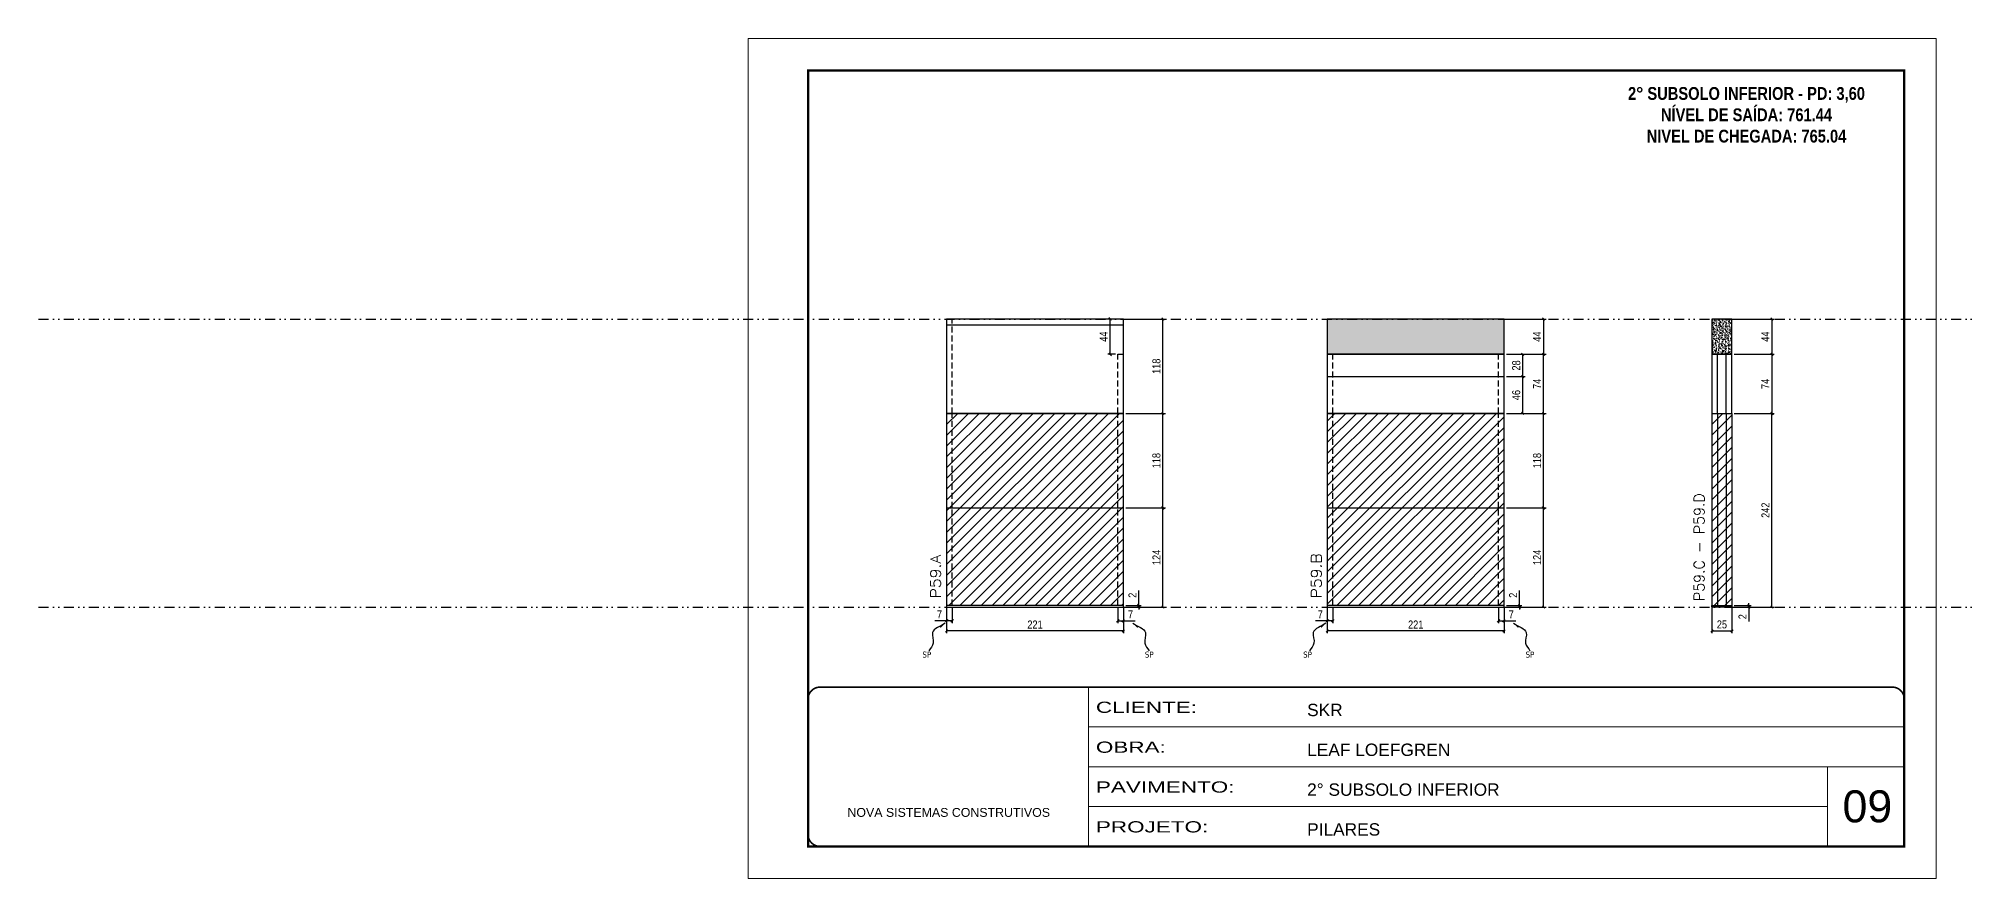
# Model space of a CAD drawing. Extents: x 13513 to 27878, y -21631 to 6985.
# Drawn here: x 13527 to 15939, y 3638 to 4688 of the extents above; entities that cross this region are included whole.
import ezdxf

# ---------------------------------------------------------------- set-up
doc = ezdxf.new("R2010")
doc.units = 0
for name, pattern in [('CONTINUO', [0]), ('DASHED', [0.75, 0.5, -0.25]), ('DIVIDE2', [0.625, 0.25, -0.125, 0, -0.125, 0, -0.125]), ('HIDDEN', [0.375, 0.25, -0.125])]:
    doc.linetypes.add(name, pattern=pattern)
for name, color, linetype, lineweight in [('CARIMBO', 255, 'Continuous', 9), ('Folhas', 255, 'Continuous', 9), ('Hachura', 251, 'Continuous', 9), ('SARRAFO DE PRESSAO', 251, 'DASHED', 9), ('Texto Seção', 7, 'Continuous', 15)]:
    doc.layers.add(name, color=color, linetype=linetype, lineweight=lineweight)
for name, color, linetype in [('COTA', 241, 'Continuous'), ('NOMENCLATURA', 7, 'Continuous'), ('Nível', 160, 'Continuous'), ('Painéis', 200, 'Continuous'), ('SARR_2.2x7', 40, 'Continuous'), ('Sarrafo de Pressão', 42, 'HIDDEN'), ('texto', 7, 'Continuous')]:
    doc.layers.add(name, color=color, linetype=linetype)
doc.styles.add('ARIAL', font='arial.ttf')
doc.styles.add('COTA TECNICA', font='techl___.ttf', dxfattribs={"height": 10})
doc.styles.add('COTA TECNICA-50', font='techl___.ttf', dxfattribs={"height": 10})
doc.styles.add('REGUA-120', font='ROMANS.shx', dxfattribs={"height": 15})
doc.styles.add('ROMANC', font='techb___.ttf', dxfattribs={"height": 2.5})
doc.styles.get("Standard").update_dxf_attribs({"font": 'arial.ttf'})
doc.styles.add('Tecnologia', font='')
doc.styles.get('Tecnologia').set_extended_font_data('Forgotten Futurist')
doc.dimstyles.new('COTA PAINEL-50', dxfattribs={"dimtxt": 10, "dimasz": 3, "dimexe": 3, "dimexo": 3, "dimgap": 3, "dimtad": 1, "dimdec": 1, "dimzin": 12, "dimdsep": 46, "dimtxsty": 'COTA TECNICA-50', "dimblk1": 'OBLIQUE', "dimblk2": 'OBLIQUE', "dimsah": 1, "dimcen": 0.9, "dimclrd": 4, "dimclre": 4, "dimclrt": 240, "dimadec": 1, "dimazin": 3, "dimtfac": 1, "dimtdec": 1, "dimtmove": 0, "dimatfit": 3, "dimfxl": 1, "dimtolj": 1, "dimtzin": 12, "dimarcsym": 0})
doc.dimstyles.new('PAINEL', dxfattribs={"dimtxt": 10, "dimasz": 3, "dimexe": 3, "dimexo": 3, "dimgap": 3, "dimtad": 1, "dimdec": 1, "dimzin": 12, "dimdsep": 46, "dimtxsty": 'COTA TECNICA', "dimblk1": 'OBLIQUE', "dimblk2": 'OBLIQUE', "dimsah": 1, "dimcen": 0.9, "dimclrd": 4, "dimclre": 4, "dimclrt": 240, "dimadec": 1, "dimazin": 3, "dimtfac": 1, "dimtdec": 1, "dimtmove": 0, "dimatfit": 3, "dimfxl": 1, "dimtolj": 1, "dimtzin": 12, "dimarcsym": 0})
doc.dimstyles.get("Standard").update_dxf_attribs({"dimtxt": 0.18, "dimasz": 0.18, "dimexe": 0.18, "dimexo": 0.0625, "dimgap": 0.09, "dimtad": 0, "dimtih": 1, "dimtoh": 1, "dimdec": 4, "dimzin": 0, "dimdsep": 46, "dimtxsty": 'Standard', "dimcen": 0.09, "dimadec": 0, "dimazin": 0, "dimtfac": 1, "dimtdec": 4, "dimtofl": 0, "dimtmove": 0, "dimatfit": 3, "dimfxl": 1, "dimtolj": 1, "dimtzin": 0, "dimarcsym": 0})

# ---------------------------------------------------------------- blocks, each defined once
blk = doc.blocks.new('9999999999')
at = {"color": 30, "linetype": 'CONTINUO'}
for p, q in [((98564.6, 34230.2), (98564.6, 34429.4)), ((98564.6, 34379.6), (99584, 34379.6)), ((98564.6, 34329.8), (99488, 34329.8)), ((99584, 34329.8), (99488, 34329.8)), ((99488, 34329.8), (99488, 34230.2)), ((98564.6, 34280), (99488, 34280))]:
    blk.add_line(p, q, dxfattribs=at)
at = {"color": 30, "linetype": 'CONTINUO', "const_width": 2}
blk.add_lwpolyline([(99584, 34230.2), (99584, 34414.4, 0.414214), (99569, 34429.4), (98229, 34429.4, 0.414214), (98214, 34414.4), (98214, 34245.2, 0.414214), (98229, 34230.2), (99584, 34230.2)], format="xyb", dxfattribs=at)
at = {"layer": 'Folhas'}
blk.add_lwpolyline([(98139, 34190.2), (99624, 34190.2), (99624, 35240.2), (98139, 35240.2)], close=True, dxfattribs=at)
at = {"layer": 'Folhas', "color": 30, "const_width": 3}
blk.add_lwpolyline([(98214, 34230.2), (99584, 34230.2), (99584, 35200.2), (98214, 35200.2)], close=True, dxfattribs=at)
at = {"color": 7, "linetype": 'Continuous', "ltscale": 5, "style": 'ARIAL'}
for s, height, p in [('SKR', 15.48, (98837.7, 34393.1)), ('LEAF LOEFGREN', 15.483, (98837.7, 34343.3)), ('2° SUBSOLO INFERIOR', 15.483, (98837.7, 34293.5)), ('NOVA SISTEMAS CONSTRUTIVOS', 11.059, (98263.2, 34267.2)), ('PILARES', 15.48, (98837.7, 34243.7))]:
    blk.add_text(s, height=height, dxfattribs=at).set_placement(p)
at = {"layer": 'Folhas', "color": 7, "style": 'Tecnologia', "width": 1.5}
for s, p in [('CLIENTE:', (98573.7, 34397.2)), ('OBRA:', (98573.7, 34347.3)), ('PAVIMENTO:', (98573.7, 34297.5)), ('PROJETO:', (98573.7, 34247.7))]:
    blk.add_text(s, height=14, dxfattribs=at).set_placement(p)
blk = doc.blocks.new('_Oblique')
at = {"color": 0, "linetype": 'ByBlock', "lineweight": -2}
blk.add_line((-0.5, -0.5), (0.5, 0.5), dxfattribs=at)
blk = doc.blocks.new('*D1080')
at = {"layer": 'COTA', "color": 4, "lineweight": -2, "transparency": 16777216}
for p, q in [((14661.6, 3975.9), (14661.6, 3944)), ((14882.6, 3975.9), (14882.6, 3944)), ((14882.6, 3947), (14661.6, 3947))]:
    blk.add_line(p, q, dxfattribs=at)
at = {"layer": 'Defpoints', "color": 0, "transparency": 16777216}
for p in [(14661.6, 3978.9), (14882.6, 3978.9), (14661.6, 3947)]:
    blk.add_point(p, dxfattribs=at)
at = {"layer": 'COTA', "color": 4, "lineweight": -2, "transparency": 16777216, "xscale": 3, "yscale": 3, "zscale": 3, "rotation": 180}
blk.add_blockref('_Oblique', (14661.6, 3947), dxfattribs=at)
at = {"layer": 'COTA', "color": 4, "lineweight": -2, "transparency": 16777216, "xscale": 3, "yscale": 3, "zscale": 3}
blk.add_blockref('_Oblique', (14882.6, 3947), dxfattribs=at)
at = {"layer": 'COTA', "color": 240, "transparency": 16777216, "insert": (14772.1, 3955), "char_height": 10, "attachment_point": 5, "style": 'COTA TECNICA'}
blk.add_mtext('\\A1;221', dxfattribs=at)
blk = doc.blocks.new('*D1081')
at = {"layer": 'COTA', "color": 4, "lineweight": -2, "transparency": 16777216}
for p, q in [((14875.6, 3975.9), (14875.6, 3956.6)), ((14875.6, 3959.6), (14882.6, 3959.6)), ((14882.6, 3973.9), (14882.6, 3956.6)), ((14882.6, 3959.6), (14897.3, 3959.6))]:
    blk.add_line(p, q, dxfattribs=at)
at = {"layer": 'Defpoints', "color": 0, "transparency": 16777216}
for p in [(14875.6, 3978.9), (14882.6, 3976.9), (14882.6, 3959.6)]:
    blk.add_point(p, dxfattribs=at)
at = {"layer": 'COTA', "color": 4, "lineweight": -2, "transparency": 16777216, "xscale": 3, "yscale": 3, "zscale": 3, "rotation": 180}
blk.add_blockref('_Oblique', (14875.6, 3959.6), dxfattribs=at)
at = {"layer": 'COTA', "color": 4, "lineweight": -2, "transparency": 16777216, "xscale": 3, "yscale": 3, "zscale": 3}
blk.add_blockref('_Oblique', (14882.6, 3959.6), dxfattribs=at)
at = {"layer": 'COTA', "color": 240, "transparency": 16777216, "insert": (14891.5, 3967.7), "char_height": 10, "attachment_point": 5, "style": 'COTA TECNICA-50'}
blk.add_mtext('\\A1;7', dxfattribs=at)
blk = doc.blocks.new('*D1082')
at = {"layer": 'COTA', "color": 4, "lineweight": -2, "transparency": 16777216}
for p, q in [((14661.6, 3959.6), (14646.9, 3959.6)), ((14661.6, 3973.9), (14661.6, 3956.6)), ((14668.6, 3959.6), (14661.6, 3959.6)), ((14668.6, 3975.9), (14668.6, 3956.6))]:
    blk.add_line(p, q, dxfattribs=at)
at = {"layer": 'Defpoints', "color": 0, "transparency": 16777216}
for p in [(14661.6, 3976.9), (14661.6, 3959.6), (14668.6, 3978.9)]:
    blk.add_point(p, dxfattribs=at)
at = {"layer": 'COTA', "color": 4, "lineweight": -2, "transparency": 16777216, "xscale": 3, "yscale": 3, "zscale": 3, "rotation": 180}
blk.add_blockref('_Oblique', (14661.6, 3959.6), dxfattribs=at)
at = {"layer": 'COTA', "color": 4, "lineweight": -2, "transparency": 16777216, "xscale": 3, "yscale": 3, "zscale": 3}
blk.add_blockref('_Oblique', (14668.6, 3959.6), dxfattribs=at)
at = {"layer": 'COTA', "color": 240, "transparency": 16777216, "insert": (14652.7, 3967.7), "char_height": 10, "attachment_point": 5, "style": 'COTA TECNICA-50'}
blk.add_mtext('\\A1;7', dxfattribs=at)
blk = doc.blocks.new('*D1083')
at = {"layer": 'COTA', "color": 4, "lineweight": -2, "transparency": 16777216}
for p, q in [((14901.9, 3978.9), (14901.9, 3997.7)), ((14885.6, 3978.9), (14904.9, 3978.9)), ((14885.6, 3976.9), (14904.9, 3976.9)), ((14901.9, 3976.9), (14901.9, 3978.9)), ((14901.9, 3976.9), (14901.9, 3973.9))]:
    blk.add_line(p, q, dxfattribs=at)
at = {"layer": 'Defpoints', "color": 0, "transparency": 16777216}
for p in [(14882.6, 3978.9), (14882.6, 3976.9), (14901.9, 3976.9)]:
    blk.add_point(p, dxfattribs=at)
at = {"layer": 'COTA', "color": 4, "lineweight": -2, "transparency": 16777216, "xscale": 3, "yscale": 3, "zscale": 3}
for p, rotation in [((14901.9, 3978.9), 270), ((14901.9, 3976.9), 90)]:
    blk.add_blockref('_Oblique', p, dxfattribs=dict(at, rotation=rotation))
at = {"layer": 'COTA', "color": 240, "transparency": 16777216, "insert": (14893.9, 3991.6), "char_height": 10, "attachment_point": 5, "rotation": 90, "style": 'COTA TECNICA-50'}
blk.add_mtext('\\A1;2', dxfattribs=at)
blk = doc.blocks.new('*D1084')
at = {"layer": 'COTA', "color": 4, "lineweight": -2, "transparency": 16777216}
for p, q in [((14885.6, 4218.9), (14935, 4218.9)), ((14932, 4100.9), (14932, 4218.9)), ((14885.6, 4100.9), (14935, 4100.9))]:
    blk.add_line(p, q, dxfattribs=at)
at = {"layer": 'Defpoints', "color": 0, "transparency": 16777216}
for p in [(14882.6, 4218.9), (14932, 4218.9), (14882.6, 4100.9)]:
    blk.add_point(p, dxfattribs=at)
at = {"layer": 'COTA', "color": 4, "lineweight": -2, "transparency": 16777216, "xscale": 3, "yscale": 3, "zscale": 3}
for p, rotation in [((14932, 4218.9), 90), ((14932, 4100.9), 270)]:
    blk.add_blockref('_Oblique', p, dxfattribs=dict(at, rotation=rotation))
at = {"layer": 'COTA', "color": 240, "transparency": 16777216, "insert": (14923.9, 4159.9), "char_height": 10, "attachment_point": 5, "rotation": 90, "style": 'COTA TECNICA-50'}
blk.add_mtext('\\A1;118', dxfattribs=at)
blk = doc.blocks.new('*D1090')
at = {"layer": 'COTA', "color": 4, "linetype": 'ByBlock', "lineweight": -2, "transparency": 16777216}
for p, q in [((14885.6, 4100.9), (14935, 4100.9)), ((14932, 3976.9), (14932, 4100.9)), ((14885.6, 3976.9), (14935, 3976.9))]:
    blk.add_line(p, q, dxfattribs=at)
at = {"layer": 'Defpoints', "color": 0, "linetype": 'ByBlock', "transparency": 16777216}
for p in [(14882.6, 4100.9), (14932, 4100.9), (14882.6, 3976.9)]:
    blk.add_point(p, dxfattribs=at)
at = {"layer": 'COTA', "color": 4, "linetype": 'ByBlock', "lineweight": -2, "transparency": 16777216, "xscale": 3, "yscale": 3, "zscale": 3}
for p, rotation in [((14932, 4100.9), 90), ((14932, 3976.9), 270)]:
    blk.add_blockref('_Oblique', p, dxfattribs=dict(at, rotation=rotation))
at = {"layer": 'COTA', "color": 240, "linetype": 'ByBlock', "transparency": 16777216, "insert": (14923.9, 4038.9), "char_height": 10, "attachment_point": 5, "rotation": 90, "style": 'COTA TECNICA'}
blk.add_mtext('\\A1;124', dxfattribs=at)
blk = doc.blocks.new('*D1091')
at = {"layer": 'COTA', "color": 4, "linetype": 'ByBlock', "lineweight": -2, "transparency": 16777216}
for p, q in [((14885.6, 4100.9), (14935, 4100.9)), ((14932, 3976.9), (14932, 4100.9)), ((14885.6, 3976.9), (14935, 3976.9))]:
    blk.add_line(p, q, dxfattribs=at)
at = {"layer": 'Defpoints', "color": 0, "linetype": 'ByBlock', "transparency": 16777216}
for p in [(14882.6, 4100.9), (14932, 4100.9), (14882.6, 3976.9)]:
    blk.add_point(p, dxfattribs=at)
at = {"layer": 'COTA', "color": 4, "linetype": 'ByBlock', "lineweight": -2, "transparency": 16777216, "xscale": 3, "yscale": 3, "zscale": 3}
for p, rotation in [((14932, 4100.9), 90), ((14932, 3976.9), 270)]:
    blk.add_blockref('_Oblique', p, dxfattribs=dict(at, rotation=rotation))
at = {"layer": 'COTA', "color": 240, "linetype": 'ByBlock', "transparency": 16777216, "insert": (14923.9, 4038.9), "char_height": 10, "attachment_point": 5, "rotation": 90, "style": 'COTA TECNICA'}
blk.add_mtext('\\A1;124', dxfattribs=at)
blk = doc.blocks.new('*D1085')
at = {"layer": 'COTA', "color": 4, "lineweight": -2, "transparency": 16777216}
for p, q in [((15618.1, 3975.9), (15618.1, 3944)), ((15643.1, 3975.9), (15643.1, 3944)), ((15618.1, 3947), (15643.1, 3947))]:
    blk.add_line(p, q, dxfattribs=at)
at = {"layer": 'Defpoints', "color": 0, "transparency": 16777216}
for p in [(15618.1, 3978.9), (15643.1, 3978.9), (15643.1, 3947)]:
    blk.add_point(p, dxfattribs=at)
at = {"layer": 'COTA', "color": 4, "lineweight": -2, "transparency": 16777216, "xscale": 3, "yscale": 3, "zscale": 3, "rotation": 180}
blk.add_blockref('_Oblique', (15618.1, 3947), dxfattribs=at)
at = {"layer": 'COTA', "color": 4, "lineweight": -2, "transparency": 16777216, "xscale": 3, "yscale": 3, "zscale": 3}
blk.add_blockref('_Oblique', (15643.1, 3947), dxfattribs=at)
at = {"layer": 'COTA', "color": 240, "transparency": 16777216, "insert": (15630.6, 3955.1), "char_height": 10, "attachment_point": 5, "style": 'COTA TECNICA'}
blk.add_mtext('\\A1;25', dxfattribs=at)
blk = doc.blocks.new('*D1086')
at = {"layer": 'COTA', "color": 4, "lineweight": -2, "transparency": 16777216}
for p, q in [((15664.3, 3978.9), (15664.3, 3981.9)), ((15646.1, 3978.9), (15667.3, 3978.9)), ((15646.1, 3976.9), (15667.3, 3976.9)), ((15664.3, 3978.9), (15664.3, 3976.9)), ((15664.3, 3976.9), (15664.3, 3958.7))]:
    blk.add_line(p, q, dxfattribs=at)
at = {"layer": 'Defpoints', "color": 0, "transparency": 16777216}
for p in [(15643.1, 3978.9), (15643.1, 3976.9), (15664.3, 3978.9)]:
    blk.add_point(p, dxfattribs=at)
at = {"layer": 'COTA', "color": 4, "lineweight": -2, "transparency": 16777216, "xscale": 3, "yscale": 3, "zscale": 3}
for p, rotation in [((15664.3, 3978.9), 270), ((15664.3, 3976.9), 90)]:
    blk.add_blockref('_Oblique', p, dxfattribs=dict(at, rotation=rotation))
at = {"layer": 'COTA', "color": 240, "transparency": 16777216, "insert": (15656.3, 3964.8), "char_height": 10, "attachment_point": 5, "rotation": 90, "style": 'COTA TECNICA-50'}
blk.add_mtext('\\A1;2', dxfattribs=at)
blk = doc.blocks.new('*D1092')
at = {"layer": 'COTA', "color": 4, "linetype": 'ByBlock', "lineweight": -2, "transparency": 16777216}
for p, q in [((15646.1, 4292.9), (15696.1, 4292.9)), ((15693.1, 4292.9), (15693.1, 4218.8)), ((15646.1, 4218.8), (15696.1, 4218.8))]:
    blk.add_line(p, q, dxfattribs=at)
at = {"layer": 'Defpoints', "color": 0, "linetype": 'ByBlock', "transparency": 16777216}
for p in [(15643.1, 4292.9), (15643.1, 4218.8), (15693.1, 4218.8)]:
    blk.add_point(p, dxfattribs=at)
at = {"layer": 'COTA', "color": 4, "linetype": 'ByBlock', "lineweight": -2, "transparency": 16777216, "xscale": 3, "yscale": 3, "zscale": 3}
for p, rotation in [((15693.1, 4292.9), 90), ((15693.1, 4218.8), 270)]:
    blk.add_blockref('_Oblique', p, dxfattribs=dict(at, rotation=rotation))
at = {"layer": 'COTA', "color": 240, "linetype": 'ByBlock', "transparency": 16777216, "insert": (15685, 4255.8), "char_height": 10, "attachment_point": 5, "rotation": 90, "style": 'COTA TECNICA'}
blk.add_mtext('\\A1;74', dxfattribs=at)
blk = doc.blocks.new('*D1087')
at = {"layer": 'COTA', "color": 4, "lineweight": -2, "transparency": 16777216}
for p, q in [((15646.1, 4218.9), (15696.1, 4218.9)), ((15693.1, 3976.9), (15693.1, 4218.9)), ((15646.1, 3976.9), (15696.1, 3976.9))]:
    blk.add_line(p, q, dxfattribs=at)
at = {"layer": 'Defpoints', "color": 0, "transparency": 16777216}
for p in [(15643.1, 4218.9), (15693.1, 4218.9), (15643.1, 3976.9)]:
    blk.add_point(p, dxfattribs=at)
at = {"layer": 'COTA', "color": 4, "lineweight": -2, "transparency": 16777216, "xscale": 3, "yscale": 3, "zscale": 3}
for p, rotation in [((15693.1, 4218.9), 90), ((15693.1, 3976.9), 270)]:
    blk.add_blockref('_Oblique', p, dxfattribs=dict(at, rotation=rotation))
at = {"layer": 'COTA', "color": 240, "transparency": 16777216, "insert": (15685, 4097.9), "char_height": 10, "attachment_point": 5, "rotation": 90, "style": 'COTA TECNICA-50'}
blk.add_mtext('\\A1;242', dxfattribs=at)
blk = doc.blocks.new('*D1075')
at = {"layer": 'COTA', "color": 4, "lineweight": -2, "transparency": 16777216}
for p, q in [((15137.4, 3975.9), (15137.4, 3944)), ((15358.4, 3975.9), (15358.4, 3944)), ((15358.4, 3947), (15137.4, 3947))]:
    blk.add_line(p, q, dxfattribs=at)
at = {"layer": 'Defpoints', "color": 0, "transparency": 16777216}
for p in [(15137.4, 3978.9), (15358.4, 3978.9), (15137.4, 3947)]:
    blk.add_point(p, dxfattribs=at)
at = {"layer": 'COTA', "color": 4, "lineweight": -2, "transparency": 16777216, "xscale": 3, "yscale": 3, "zscale": 3, "rotation": 180}
blk.add_blockref('_Oblique', (15137.4, 3947), dxfattribs=at)
at = {"layer": 'COTA', "color": 4, "lineweight": -2, "transparency": 16777216, "xscale": 3, "yscale": 3, "zscale": 3}
blk.add_blockref('_Oblique', (15358.4, 3947), dxfattribs=at)
at = {"layer": 'COTA', "color": 240, "transparency": 16777216, "insert": (15247.9, 3955), "char_height": 10, "attachment_point": 5, "style": 'COTA TECNICA'}
blk.add_mtext('\\A1;221', dxfattribs=at)
blk = doc.blocks.new('*D1076')
at = {"layer": 'COTA', "color": 4, "lineweight": -2, "transparency": 16777216}
for p, q in [((15351.4, 3975.9), (15351.4, 3956.6)), ((15351.4, 3959.6), (15358.4, 3959.6)), ((15358.4, 3973.9), (15358.4, 3956.6)), ((15358.4, 3959.6), (15373.2, 3959.6))]:
    blk.add_line(p, q, dxfattribs=at)
at = {"layer": 'Defpoints', "color": 0, "transparency": 16777216}
for p in [(15351.4, 3978.9), (15358.4, 3976.9), (15358.4, 3959.6)]:
    blk.add_point(p, dxfattribs=at)
at = {"layer": 'COTA', "color": 4, "lineweight": -2, "transparency": 16777216, "xscale": 3, "yscale": 3, "zscale": 3, "rotation": 180}
blk.add_blockref('_Oblique', (15351.4, 3959.6), dxfattribs=at)
at = {"layer": 'COTA', "color": 4, "lineweight": -2, "transparency": 16777216, "xscale": 3, "yscale": 3, "zscale": 3}
blk.add_blockref('_Oblique', (15358.4, 3959.6), dxfattribs=at)
at = {"layer": 'COTA', "color": 240, "transparency": 16777216, "insert": (15367.3, 3967.7), "char_height": 10, "attachment_point": 5, "style": 'COTA TECNICA-50'}
blk.add_mtext('\\A1;7', dxfattribs=at)
blk = doc.blocks.new('*D1077')
at = {"layer": 'COTA', "color": 4, "lineweight": -2, "transparency": 16777216}
for p, q in [((15137.4, 3959.6), (15122.7, 3959.6)), ((15137.4, 3973.9), (15137.4, 3956.6)), ((15144.4, 3959.6), (15137.4, 3959.6)), ((15144.4, 3975.9), (15144.4, 3956.6))]:
    blk.add_line(p, q, dxfattribs=at)
at = {"layer": 'Defpoints', "color": 0, "transparency": 16777216}
for p in [(15137.4, 3976.9), (15137.4, 3959.6), (15144.4, 3978.9)]:
    blk.add_point(p, dxfattribs=at)
at = {"layer": 'COTA', "color": 4, "lineweight": -2, "transparency": 16777216, "xscale": 3, "yscale": 3, "zscale": 3, "rotation": 180}
blk.add_blockref('_Oblique', (15137.4, 3959.6), dxfattribs=at)
at = {"layer": 'COTA', "color": 4, "lineweight": -2, "transparency": 16777216, "xscale": 3, "yscale": 3, "zscale": 3}
blk.add_blockref('_Oblique', (15144.4, 3959.6), dxfattribs=at)
at = {"layer": 'COTA', "color": 240, "transparency": 16777216, "insert": (15128.6, 3967.7), "char_height": 10, "attachment_point": 5, "style": 'COTA TECNICA-50'}
blk.add_mtext('\\A1;7', dxfattribs=at)
blk = doc.blocks.new('*D1078')
at = {"layer": 'COTA', "color": 4, "lineweight": -2, "transparency": 16777216}
for p, q in [((15377.7, 3978.9), (15377.7, 3997.7)), ((15361.4, 3978.9), (15380.7, 3978.9)), ((15361.4, 3976.9), (15380.7, 3976.9)), ((15377.7, 3976.9), (15377.7, 3978.9)), ((15377.7, 3976.9), (15377.7, 3973.9))]:
    blk.add_line(p, q, dxfattribs=at)
at = {"layer": 'Defpoints', "color": 0, "transparency": 16777216}
for p in [(15358.4, 3978.9), (15358.4, 3976.9), (15377.7, 3976.9)]:
    blk.add_point(p, dxfattribs=at)
at = {"layer": 'COTA', "color": 4, "lineweight": -2, "transparency": 16777216, "xscale": 3, "yscale": 3, "zscale": 3}
for p, rotation in [((15377.7, 3978.9), 270), ((15377.7, 3976.9), 90)]:
    blk.add_blockref('_Oblique', p, dxfattribs=dict(at, rotation=rotation))
at = {"layer": 'COTA', "color": 240, "transparency": 16777216, "insert": (15369.7, 3991.6), "char_height": 10, "attachment_point": 5, "rotation": 90, "style": 'COTA TECNICA-50'}
blk.add_mtext('\\A1;2', dxfattribs=at)
blk = doc.blocks.new('*D1079')
at = {"layer": 'COTA', "color": 4, "lineweight": -2, "transparency": 16777216}
for p, q in [((15361.4, 4218.9), (15410.8, 4218.9)), ((15407.8, 4100.9), (15407.8, 4218.9)), ((15361.4, 4100.9), (15410.8, 4100.9))]:
    blk.add_line(p, q, dxfattribs=at)
at = {"layer": 'Defpoints', "color": 0, "transparency": 16777216}
for p in [(15358.4, 4218.9), (15407.8, 4218.9), (15358.4, 4100.9)]:
    blk.add_point(p, dxfattribs=at)
at = {"layer": 'COTA', "color": 4, "lineweight": -2, "transparency": 16777216, "xscale": 3, "yscale": 3, "zscale": 3}
for p, rotation in [((15407.8, 4218.9), 90), ((15407.8, 4100.9), 270)]:
    blk.add_blockref('_Oblique', p, dxfattribs=dict(at, rotation=rotation))
at = {"layer": 'COTA', "color": 240, "transparency": 16777216, "insert": (15399.7, 4159.9), "char_height": 10, "attachment_point": 5, "rotation": 90, "style": 'COTA TECNICA-50'}
blk.add_mtext('\\A1;118', dxfattribs=at)
blk = doc.blocks.new('*D1088')
at = {"layer": 'COTA', "color": 4, "linetype": 'ByBlock', "lineweight": -2, "transparency": 16777216}
for p, q in [((15361.4, 4100.9), (15410.8, 4100.9)), ((15407.8, 3976.9), (15407.8, 4100.9)), ((15361.4, 3976.9), (15410.8, 3976.9))]:
    blk.add_line(p, q, dxfattribs=at)
at = {"layer": 'Defpoints', "color": 0, "linetype": 'ByBlock', "transparency": 16777216}
for p in [(15358.4, 4100.9), (15407.8, 4100.9), (15358.4, 3976.9)]:
    blk.add_point(p, dxfattribs=at)
at = {"layer": 'COTA', "color": 4, "linetype": 'ByBlock', "lineweight": -2, "transparency": 16777216, "xscale": 3, "yscale": 3, "zscale": 3}
for p, rotation in [((15407.8, 4100.9), 90), ((15407.8, 3976.9), 270)]:
    blk.add_blockref('_Oblique', p, dxfattribs=dict(at, rotation=rotation))
at = {"layer": 'COTA', "color": 240, "linetype": 'ByBlock', "transparency": 16777216, "insert": (15399.7, 4038.9), "char_height": 10, "attachment_point": 5, "rotation": 90, "style": 'COTA TECNICA'}
blk.add_mtext('\\A1;124', dxfattribs=at)
blk = doc.blocks.new('*D1089')
at = {"layer": 'COTA', "color": 4, "linetype": 'ByBlock', "lineweight": -2, "transparency": 16777216}
for p, q in [((15361.4, 4100.9), (15410.8, 4100.9)), ((15407.8, 3976.9), (15407.8, 4100.9)), ((15361.4, 3976.9), (15410.8, 3976.9))]:
    blk.add_line(p, q, dxfattribs=at)
at = {"layer": 'Defpoints', "color": 0, "linetype": 'ByBlock', "transparency": 16777216}
for p in [(15358.4, 4100.9), (15407.8, 4100.9), (15358.4, 3976.9)]:
    blk.add_point(p, dxfattribs=at)
at = {"layer": 'COTA', "color": 4, "linetype": 'ByBlock', "lineweight": -2, "transparency": 16777216, "xscale": 3, "yscale": 3, "zscale": 3}
for p, rotation in [((15407.8, 4100.9), 90), ((15407.8, 3976.9), 270)]:
    blk.add_blockref('_Oblique', p, dxfattribs=dict(at, rotation=rotation))
at = {"layer": 'COTA', "color": 240, "linetype": 'ByBlock', "transparency": 16777216, "insert": (15399.7, 4038.9), "char_height": 10, "attachment_point": 5, "rotation": 90, "style": 'COTA TECNICA'}
blk.add_mtext('\\A1;124', dxfattribs=at)
blk = doc.blocks.new('*D1093')
at = {"layer": 'COTA', "color": 4, "lineweight": -2, "transparency": 16777216}
for p, q in [((14885.6, 4336.9), (14935, 4336.9)), ((14932, 4218.9), (14932, 4336.9)), ((14885.6, 4218.9), (14935, 4218.9))]:
    blk.add_line(p, q, dxfattribs=at)
at = {"layer": 'Defpoints', "color": 0, "transparency": 16777216}
for p in [(14882.6, 4336.9), (14932, 4336.9), (14882.6, 4218.9)]:
    blk.add_point(p, dxfattribs=at)
at = {"layer": 'COTA', "color": 4, "lineweight": -2, "transparency": 16777216, "xscale": 3, "yscale": 3, "zscale": 3}
for p, rotation in [((14932, 4336.9), 90), ((14932, 4218.9), 270)]:
    blk.add_blockref('_Oblique', p, dxfattribs=dict(at, rotation=rotation))
at = {"layer": 'COTA', "color": 240, "transparency": 16777216, "insert": (14923.9, 4277.9), "char_height": 10, "attachment_point": 5, "rotation": 90, "style": 'COTA TECNICA'}
blk.add_mtext('\\A1;118', dxfattribs=at)
blk = doc.blocks.new('*D1094')
at = {"layer": 'COTA', "color": 4, "lineweight": -2, "transparency": 16777216}
for p, q in [((15361.4, 4292.9), (15410.8, 4292.9)), ((15407.8, 4218.9), (15407.8, 4292.9)), ((15361.4, 4218.9), (15410.8, 4218.9))]:
    blk.add_line(p, q, dxfattribs=at)
at = {"layer": 'Defpoints', "color": 0, "transparency": 16777216}
for p in [(15358.4, 4292.9), (15407.8, 4292.9), (15358.4, 4218.9)]:
    blk.add_point(p, dxfattribs=at)
at = {"layer": 'COTA', "color": 4, "lineweight": -2, "transparency": 16777216, "xscale": 3, "yscale": 3, "zscale": 3}
for p, rotation in [((15407.8, 4292.9), 90), ((15407.8, 4218.9), 270)]:
    blk.add_blockref('_Oblique', p, dxfattribs=dict(at, rotation=rotation))
at = {"layer": 'COTA', "color": 240, "transparency": 16777216, "insert": (15399.7, 4255.9), "char_height": 10, "attachment_point": 5, "rotation": 90, "style": 'COTA TECNICA'}
blk.add_mtext('\\A1;74', dxfattribs=at)
blk = doc.blocks.new('*D1095')
at = {"layer": 'COTA', "color": 4, "lineweight": -2, "transparency": 16777216}
for p, q in [((15361.4, 4336.9), (15410.8, 4336.9)), ((15407.8, 4336.9), (15407.8, 4292.9)), ((15361.4, 4292.9), (15410.8, 4292.9))]:
    blk.add_line(p, q, dxfattribs=at)
at = {"layer": 'Defpoints', "color": 0, "transparency": 16777216}
for p in [(15358.4, 4336.9), (15358.4, 4292.9), (15407.8, 4292.9)]:
    blk.add_point(p, dxfattribs=at)
at = {"layer": 'COTA', "color": 4, "lineweight": -2, "transparency": 16777216, "xscale": 3, "yscale": 3, "zscale": 3}
for p, rotation in [((15407.8, 4336.9), 90), ((15407.8, 4292.9), 270)]:
    blk.add_blockref('_Oblique', p, dxfattribs=dict(at, rotation=rotation))
at = {"layer": 'COTA', "color": 240, "transparency": 16777216, "insert": (15399.7, 4314.9), "char_height": 10, "attachment_point": 5, "rotation": 90, "style": 'COTA TECNICA'}
blk.add_mtext('\\A1;44', dxfattribs=at)
blk = doc.blocks.new('*D1096')
at = {"layer": 'COTA', "color": 4, "lineweight": -2, "transparency": 16777216}
for p, q in [((15646.1, 4336.9), (15696.1, 4336.9)), ((15693.1, 4336.9), (15693.1, 4292.9)), ((15646.1, 4292.9), (15696.1, 4292.9))]:
    blk.add_line(p, q, dxfattribs=at)
at = {"layer": 'Defpoints', "color": 0, "transparency": 16777216}
for p in [(15643.1, 4336.9), (15643.1, 4292.9), (15693.1, 4292.9)]:
    blk.add_point(p, dxfattribs=at)
at = {"layer": 'COTA', "color": 4, "lineweight": -2, "transparency": 16777216, "xscale": 3, "yscale": 3, "zscale": 3}
for p, rotation in [((15693.1, 4336.9), 90), ((15693.1, 4292.9), 270)]:
    blk.add_blockref('_Oblique', p, dxfattribs=dict(at, rotation=rotation))
at = {"layer": 'COTA', "color": 240, "transparency": 16777216, "insert": (15685, 4314.9), "char_height": 10, "attachment_point": 5, "rotation": 90, "style": 'COTA TECNICA'}
blk.add_mtext('\\A1;44', dxfattribs=at)
blk = doc.blocks.new('*D2335')
at = {"layer": 'COTA', "color": 4, "lineweight": -2, "transparency": 16777216}
for p, q in [((14872.6, 4336.9), (14863, 4336.9)), ((14866, 4292.9), (14866, 4336.9)), ((14872.6, 4292.9), (14863, 4292.9))]:
    blk.add_line(p, q, dxfattribs=at)
at = {"layer": 'Defpoints', "color": 0, "transparency": 16777216}
for p in [(14866, 4336.9), (14875.6, 4336.9), (14875.6, 4292.9)]:
    blk.add_point(p, dxfattribs=at)
at = {"layer": 'COTA', "color": 4, "lineweight": -2, "transparency": 16777216, "xscale": 3, "yscale": 3, "zscale": 3}
for p, rotation in [((14866, 4336.9), 90), ((14866, 4292.9), 270)]:
    blk.add_blockref('_Oblique', p, dxfattribs=dict(at, rotation=rotation))
at = {"layer": 'COTA', "color": 240, "transparency": 16777216, "insert": (14857.9, 4314.9), "char_height": 10, "attachment_point": 5, "rotation": 90, "style": 'COTA TECNICA'}
blk.add_mtext('\\A1;44', dxfattribs=at)
blk = doc.blocks.new('*D2344')
at = {"layer": 'COTA', "color": 4, "lineweight": -2, "transparency": 16777216}
for p, q in [((15361.4, 4264.9), (15384.7, 4264.9)), ((15381.7, 4218.9), (15381.7, 4264.9)), ((15361.4, 4218.9), (15384.7, 4218.9))]:
    blk.add_line(p, q, dxfattribs=at)
at = {"layer": 'Defpoints', "color": 0, "transparency": 16777216}
for p in [(15358.4, 4264.9), (15381.7, 4264.9), (15358.4, 4218.9)]:
    blk.add_point(p, dxfattribs=at)
at = {"layer": 'COTA', "color": 4, "lineweight": -2, "transparency": 16777216, "xscale": 3, "yscale": 3, "zscale": 3}
for p, rotation in [((15381.7, 4264.9), 90), ((15381.7, 4218.9), 270)]:
    blk.add_blockref('_Oblique', p, dxfattribs=dict(at, rotation=rotation))
at = {"layer": 'COTA', "color": 240, "transparency": 16777216, "insert": (15373.6, 4241.9), "char_height": 10, "attachment_point": 5, "rotation": 90, "style": 'COTA TECNICA'}
blk.add_mtext('\\A1;46', dxfattribs=at)
blk = doc.blocks.new('*D2345')
at = {"layer": 'COTA', "color": 4, "lineweight": -2, "transparency": 16777216}
for p, q in [((15361.4, 4292.9), (15384.7, 4292.9)), ((15381.7, 4264.9), (15381.7, 4292.9)), ((15361.4, 4264.9), (15384.7, 4264.9))]:
    blk.add_line(p, q, dxfattribs=at)
at = {"layer": 'Defpoints', "color": 0, "transparency": 16777216}
for p in [(15358.4, 4292.9), (15381.7, 4292.9), (15358.4, 4264.9)]:
    blk.add_point(p, dxfattribs=at)
at = {"layer": 'COTA', "color": 4, "lineweight": -2, "transparency": 16777216, "xscale": 3, "yscale": 3, "zscale": 3}
for p, rotation in [((15381.7, 4292.9), 90), ((15381.7, 4264.9), 270)]:
    blk.add_blockref('_Oblique', p, dxfattribs=dict(at, rotation=rotation))
at = {"layer": 'COTA', "color": 240, "transparency": 16777216, "insert": (15373.6, 4278.9), "char_height": 10, "attachment_point": 5, "rotation": 90, "style": 'COTA TECNICA'}
blk.add_mtext('\\A1;28', dxfattribs=at)

msp = doc.modelspace()

# ---------------------------------------------------------------- hatches: boundary and pattern name
at = {"layer": 'COTA'}
h = msp.add_hatch(dxfattribs=at)
h.set_pattern_fill('AR-CONC', color=256, scale=0.03)
h.paths.add_polyline_path([(15358.45, 4292.86), (15358.45, 4336.86), (15137.45, 4336.86), (15137.45, 4292.86)])
h = msp.add_hatch(dxfattribs=at)
h.set_pattern_fill('AR-CONC', color=256, scale=0.03)
h.paths.add_polyline_path([(15643.09, 4336.86), (15618.09, 4336.86), (15618.09, 4292.86), (15643.09, 4292.86)])
at = {"layer": 'Hachura', "linetype": 'ByBlock'}
h = msp.add_hatch(dxfattribs=at)
h.set_pattern_fill('ANSI31', color=256, scale=3)
h.set_pattern_definition([(45, (-4768.5, -1148.575), (-6.735192, 6.735192), [])])
h.paths.add_polyline_path([(14661.59, 4218.86), (14661.59, 4100.86), (14882.59, 4100.86), (14882.59, 4218.86)])
h.paths.add_polyline_path([(14661.59, 4100.86), (14661.59, 3978.86), (14882.59, 3978.86), (14882.59, 4100.86)])
h.paths.add_polyline_path([(15137.45, 4100.86), (15137.45, 3978.86), (15358.45, 3978.86), (15358.45, 4100.86)])
h.paths.add_polyline_path([(15358.45, 4100.86), (15358.45, 4218.86), (15137.45, 4218.86), (15137.45, 4100.86)])
h.paths.add_polyline_path([(15618.09, 3978.86), (15643.09, 3978.86), (15643.09, 4218.86), (15618.09, 4218.86)])

# ---------------------------------------------------------------- linework, layer by layer
at = {"layer": 'COTA'}
msp.add_line((14875.59, 4292.86), (14882.59, 4292.86), dxfattribs=at)
for points in [[(15137.45, 4292.86), (15358.45, 4292.86), (15358.45, 4336.86), (15137.45, 4336.86)], [(15618.09, 4292.86), (15643.09, 4292.86), (15643.09, 4336.86), (15618.09, 4336.86)]]:
    msp.add_lwpolyline(points, close=True, dxfattribs=at)
at = {"layer": 'Nível', "color": 4, "linetype": 'DIVIDE2', "ltscale": 50}
for p, q in [((13526.77, 4336.86), (19081.97, 4336.86)), ((13526.77, 3976.86), (21531.15, 3976.86))]:
    msp.add_line(p, q, dxfattribs=at)
at = {"layer": 'Painéis'}
for p, q in [((15358.45, 4264.86), (15137.45, 4264.86)), ((14661.59, 4218.86), (14661.59, 3978.86)), ((14882.59, 4218.86), (14661.59, 4218.86)), ((14882.59, 3978.86), (14882.59, 4218.86)), ((15137.45, 4218.86), (15137.45, 3978.86)), ((15358.45, 4218.86), (15137.45, 4218.86)), ((15358.45, 3978.86), (15358.45, 4218.86)), ((15618.09, 4218.86), (15643.09, 4218.86)), ((15618.09, 4218.84), (15618.09, 3978.86)), ((15643.09, 4218.84), (15643.09, 3978.86)), ((14661.59, 4100.86), (14882.59, 4100.86)), ((15137.45, 4100.86), (15358.45, 4100.86)), ((15618.09, 3978.86), (15643.09, 3978.86)), ((15618.09, 3978.86), (15643.09, 3978.86)), ((15618.09, 3976.86), (15618.09, 3978.86)), ((15643.09, 3976.86), (15618.09, 3976.86)), ((15643.09, 3978.86), (15643.09, 3976.86))]:
    msp.add_line(p, q, dxfattribs=at)
for points in [[(14661.59, 4218.86), (14882.59, 4218.86), (14882.59, 4336.86), (14661.59, 4336.86)], [(15137.45, 4218.86), (15358.45, 4218.86), (15358.45, 4292.86), (15137.45, 4292.86)], [(15618.09, 4218.84), (15643.09, 4218.84), (15643.09, 4292.86), (15618.09, 4292.86)], [(14882.59, 3978.86), (14661.59, 3978.86), (14661.59, 3976.86), (14882.59, 3976.86)], [(15358.45, 3978.86), (15137.45, 3978.86), (15137.45, 3976.86), (15358.45, 3976.86)]]:
    msp.add_lwpolyline(points, close=True, dxfattribs=at)
at = {"layer": 'SARR_2.2x7'}
for p, q in [((14661.59, 4329.86), (14882.59, 4329.86)), ((15625.09, 4218.81), (15625.09, 4292.86)), ((15636.09, 4218.81), (15636.09, 4292.86)), ((15625.09, 4218.86), (15625.09, 3978.86)), ((15636.09, 4218.86), (15636.09, 3978.86))]:
    msp.add_line(p, q, dxfattribs=at)
at = {"layer": 'Sarrafo de Pressão', "ltscale": 30}
for p, q in [((14668.59, 4218.86), (14668.59, 4336.86)), ((14875.59, 4218.86), (14875.59, 4292.86)), ((15144.45, 4218.86), (15144.45, 4292.86)), ((15351.45, 4218.86), (15351.45, 4292.86)), ((14668.59, 4100.86), (14668.59, 4218.86)), ((14875.59, 4100.86), (14875.59, 4218.86)), ((15144.45, 4100.86), (15144.45, 4218.86)), ((15351.45, 4100.86), (15351.45, 4218.86)), ((14668.59, 3978.86), (14668.59, 4100.86)), ((14875.59, 3978.86), (14875.59, 4100.86)), ((15144.45, 3978.86), (15144.45, 4100.86)), ((15351.45, 3978.86), (15351.45, 4100.86))]:
    msp.add_line(p, q, dxfattribs=at)

# ---------------------------------------------------------------- block references
at = {"layer": 'SARRAFO DE PRESSAO', "color": 6, "linetype": 'ByBlock'}
msp.add_blockref('9999999999', (-83725.51, -30552.63), dxfattribs=at)

# ---------------------------------------------------------------- texts
at = {"layer": 'CARIMBO', "style": 'ARIAL'}
msp.add_text('09', height=40, dxfattribs=at).set_placement((15781.33, 3707.72))
at = {"layer": 'NOMENCLATURA', "color": 2, "insert": (15661.31, 4653.64), "char_height": 16, "attachment_point": 2, "style": 'ROMANC'}
msp.add_mtext_dynamic_manual_height_columns('\\P2° SUBSOLO INFERIOR - PD: 3,60\\PNÍVEL DE SAÍDA: 761.44\\PNIVEL DE CHEGADA: 765.04', width=432.3511, gutter_width=1, heights=[0], dxfattribs=at)
at = {"layer": 'texto', "color": 0, "char_height": 7.5, "attachment_point": 5}
for insert in [(14636.82, 3917.37), (14914.84, 3917.37), (15112.67, 3917.37), (15390.7, 3917.37)]:
    msp.add_mtext('{\\fTahoma|b0|i0|c0|p34;\\C4;SP}', dxfattribs=dict(at, insert=insert))
at = {"layer": 'Texto Seção', "style": 'REGUA-120', "width": 1.1}
for s, p in [('P59.A', (14654.34, 3987.62)), ('P59.B', (15130.2, 3987.62))]:
    msp.add_text(s, height=13, rotation=90, dxfattribs=at).set_placement(p)
at = {"layer": 'Texto Seção', "insert": (15608.64, 3984.27), "char_height": 13, "width": 370.6998, "attachment_point": 7, "rotation": 90, "style": 'REGUA-120'}
msp.add_mtext('P59.C - P59.D', dxfattribs=at)

# ---------------------------------------------------------------- dimensions: what is measured, and where the dimension line sits
at = {"layer": 'COTA'}
for base, p1, p2, angle, dimstyle, picture, middle in [((14866, 4336.86), (14875.59, 4292.86), (14875.59, 4336.86), 90, 'PAINEL', '*D2335', (14857.93, 4314.86)), ((14931.96, 4336.86), (14882.59, 4218.86), (14882.59, 4336.86), 90, 'PAINEL', '*D1093', (14923.87, 4277.86)), ((15407.82, 4292.86), (15358.45, 4336.86), (15358.45, 4292.86), 90, 'PAINEL', '*D1095', (15399.74, 4314.86)), ((15693.08, 4292.86), (15643.09, 4336.86), (15643.09, 4292.86), 90, 'PAINEL', '*D1096', (15685.01, 4314.86)), ((15407.82, 4292.86), (15358.45, 4218.86), (15358.45, 4292.86), 90, 'PAINEL', '*D1094', (15399.74, 4255.86)), ((15381.66, 4264.86), (15358.45, 4218.86), (15358.45, 4264.86), 90, 'PAINEL', '*D2344', (15373.56, 4241.86)), ((14931.96, 4218.86), (14882.59, 4100.86), (14882.59, 4218.86), 90, 'COTA PAINEL-50', '*D1084', (14923.87, 4159.86)), ((15407.82, 4218.86), (15358.45, 4100.86), (15358.45, 4218.86), 90, 'COTA PAINEL-50', '*D1079', (15399.72, 4159.86)), ((15693.08, 4218.86), (15643.09, 3976.86), (15643.09, 4218.86), 90, 'COTA PAINEL-50', '*D1087', (15685.01, 4097.86)), ((14661.59, 3959.62), (14668.59, 3978.86), (14661.59, 3976.86), 180, 'COTA PAINEL-50', '*D1082', (14652.73, 3967.69)), ((15137.45, 3959.62), (15144.45, 3978.86), (15137.45, 3976.86), 180, 'COTA PAINEL-50', '*D1077', (15128.58, 3967.69))]:
    dim = msp.add_linear_dim(base=base, p1=p1, p2=p2, angle=angle, dimstyle=dimstyle, dxfattribs=at)
    dim.commit()
    dim.dimension.update_dxf_attribs({"geometry": picture, "text_midpoint": middle})
for base, p1, p2, angle, override, picture, middle in [((15381.66, 4292.86), (15358.45, 4264.86), (15358.45, 4292.86), 90, {"dimtmove": 1}, '*D2345', (15373.56, 4278.86)), ((14661.59, 3946.97), (14882.59, 3978.86), (14661.59, 3978.86), 180, {"dimarcsym": 2}, '*D1080', (14772.09, 3955.02)), ((15137.45, 3946.97), (15358.45, 3978.86), (15137.45, 3978.86), 180, {"dimarcsym": 2}, '*D1075', (15247.95, 3955.02))]:
    dim = msp.add_linear_dim(base=base, p1=p1, p2=p2, angle=angle, dimstyle='PAINEL', override=override, dxfattribs=at)
    dim.commit()
    dim.dimension.update_dxf_attribs({"geometry": picture, "text_midpoint": middle})
at = {"layer": 'COTA', "linetype": 'ByBlock'}
dim = msp.add_linear_dim(base=(15693.08, 4218.84), p1=(15643.09, 4292.86), p2=(15643.09, 4218.84), angle=90, dimstyle='PAINEL', dxfattribs=at)
dim.commit()
dim.dimension.update_dxf_attribs({"geometry": '*D1092', "text_midpoint": (15685.01, 4255.85)})
for p1, p2, picture, middle in [((14882.59, 3976.86), (14882.59, 4100.86), '*D1090', (14923.89, 4038.86)), ((14882.59, 3976.86), (14882.59, 4100.86), '*D1091', (14923.89, 4038.86)), ((15358.45, 3976.86), (15358.45, 4100.86), '*D1088', (15399.74, 4038.86)), ((15358.45, 3976.86), (15358.45, 4100.86), '*D1089', (15399.74, 4038.86))]:
    dim = msp.add_aligned_dim(p1=p1, p2=p2, distance=-49.37, dimstyle='PAINEL', dxfattribs=at)
    dim.commit()
    dim.dimension.update_dxf_attribs({"geometry": picture, "text_midpoint": middle})
at = {"layer": 'COTA'}
for base, p1, p2, picture, middle in [((14901.85, 3976.86), (14882.59, 3978.86), (14882.59, 3976.86), '*D1083', (14901.85, 3991.61)), ((15377.71, 3976.86), (15358.45, 3978.86), (15358.45, 3976.86), '*D1078', (15377.71, 3991.61)), ((15664.29, 3978.86), (15643.09, 3976.86), (15643.09, 3978.86), '*D1086', (15664.29, 3964.8))]:
    dim = msp.add_linear_dim(base=base, p1=p1, p2=p2, angle=90, dimstyle='COTA PAINEL-50', dxfattribs=at)
    dim.commit()
    dim.dimension.update_dxf_attribs({"geometry": picture, "text_midpoint": middle, "dimtype": 160})
for base, p1, p2, picture, middle in [((14882.59, 3959.62), (14875.59, 3978.86), (14882.59, 3976.86), '*D1081', (14891.46, 3967.69)), ((15358.45, 3959.62), (15351.45, 3978.86), (15358.45, 3976.86), '*D1076', (15367.31, 3967.69))]:
    dim = msp.add_linear_dim(base=base, p1=p1, p2=p2, dimstyle='COTA PAINEL-50', dxfattribs=at)
    dim.commit()
    dim.dimension.update_dxf_attribs({"geometry": picture, "text_midpoint": middle})
dim = msp.add_linear_dim(base=(15643.09, 3946.97), p1=(15618.09, 3978.86), p2=(15643.09, 3978.86), dimstyle='PAINEL', override={"dimarcsym": 2}, dxfattribs=at)
dim.commit()
dim.dimension.update_dxf_attribs({"geometry": '*D1085', "text_midpoint": (15630.59, 3955.08)})

# ---------------------------------------------------------------- leaders
at = {"layer": 'COTA', "path_type": 1}
for points in [[(14659.76, 3956.68), (14643.98, 3944.84), (14644.9, 3931.84), (14639.35, 3922.06)], [(14894.42, 3956.68), (14910.21, 3944.84), (14909.28, 3931.84), (14914.83, 3922.06)], [(15135.62, 3956.68), (15119.83, 3944.84), (15120.76, 3931.84), (15115.21, 3922.06)], [(15370.28, 3956.68), (15386.06, 3944.84), (15385.14, 3931.84), (15390.69, 3922.06)]]:
    msp.add_leader(points, dimstyle='Standard', override={"dimasz": 8}, dxfattribs=at)

doc.saveas('drawing.dxf')
